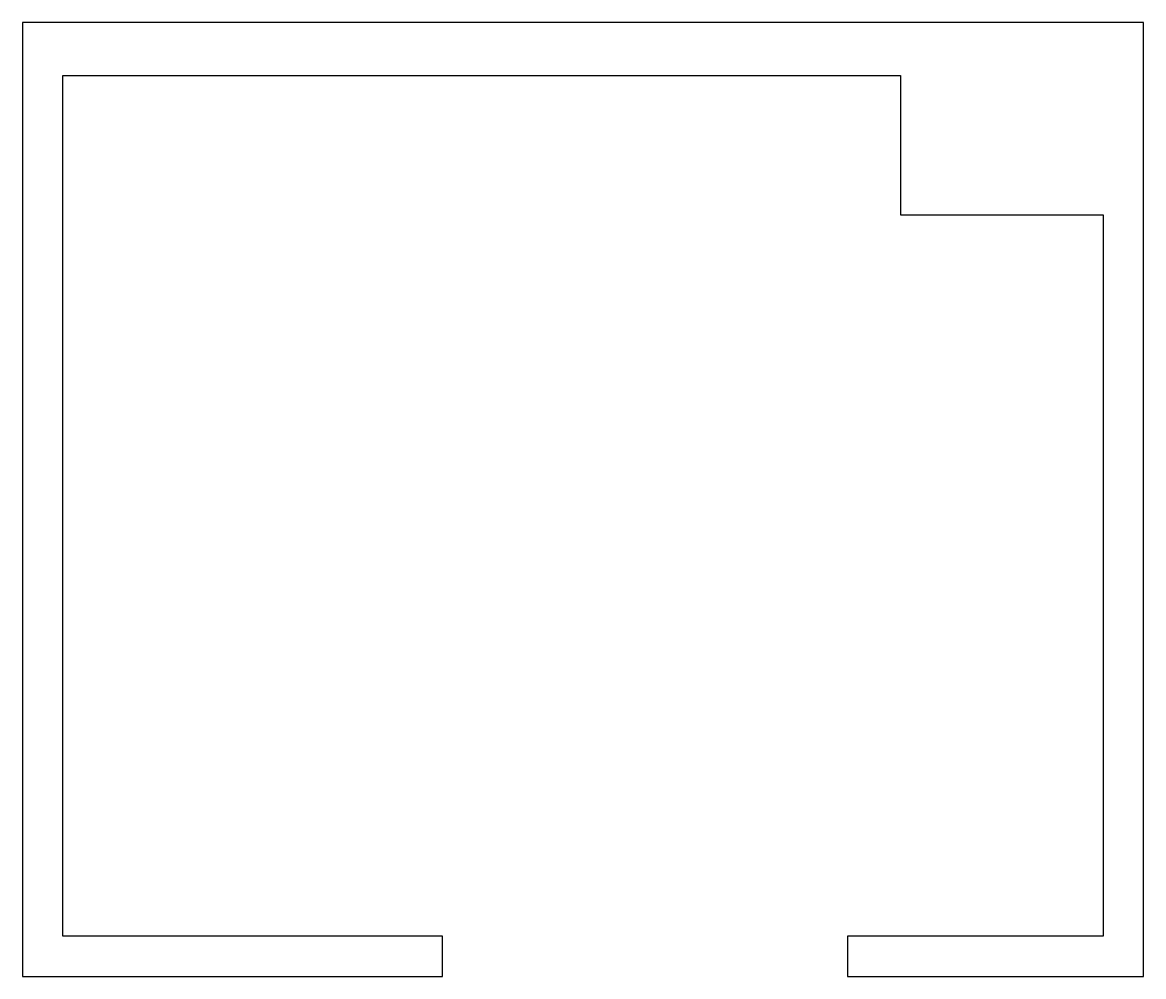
# Model space of a CAD drawing. Header units: millimetres. Extents: x 2477 to 4692, y 1710 to 3595.
import ezdxf

# ---------------------------------------------------------------- set-up
doc = ezdxf.new("R2010")
doc.units = ezdxf.units.MM
doc.layers.add('MY_WALL', color=18, linetype='Continuous', lineweight=25, true_color=0x000000)

msp = doc.modelspace()

# ---------------------------------------------------------------- linework, layer by layer
at = {"layer": 'MY_WALL'}
for p, q in [((4691.5, 3595.5), (2476.5, 3595.5)), ((2476.5, 3595.5), (2476.5, 1710.5)), ((4691.5, 1710.5), (4691.5, 3595.5)), ((2556.5, 1790.5), (2556.5, 3490.5)), ((2556.5, 3490.5), (4211.5, 3490.5)), ((4211.5, 3490.5), (4211.5, 3215.5)), ((4211.5, 3215.5), (4611.5, 3215.5)), ((4611.5, 3215.5), (4611.5, 1790.5)), ((3306.5, 1790.5), (2556.5, 1790.5)), ((3306.5, 1710.5), (3306.5, 1790.5)), ((4611.5, 1790.5), (4106.5, 1790.5)), ((4106.5, 1790.5), (4106.5, 1710.5)), ((2476.5, 1710.5), (3306.5, 1710.5)), ((4106.5, 1710.5), (4691.5, 1710.5))]:
    msp.add_line(p, q, dxfattribs=at)

doc.saveas('drawing.dxf')
